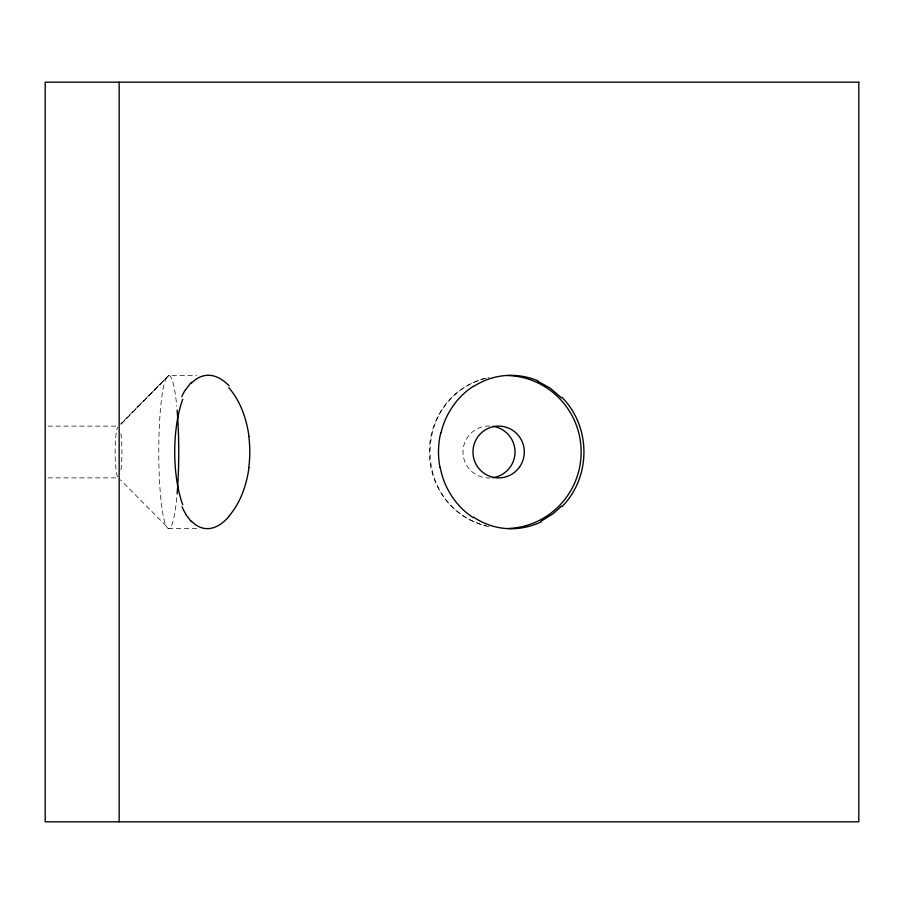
<?xml version="1.0" encoding="UTF-8"?>
<svg xmlns="http://www.w3.org/2000/svg" width="904" height="904" viewBox="0 0 904 904"><rect width="100%" height="100%" fill="white"/><g stroke="black" fill="none" stroke-linecap="round" stroke-linejoin="round"><path stroke-width="0.68" stroke-dasharray="4.52 3.39" d="M121.181 423.919L168.754 375.454L196.688 375.454M121.17 423.965L168.754 375.454L120.503 424.123M486.307 378.222C411.331 396.494 411.331 507.506 486.307 525.778M48.002 426.112L117.158 426.112M48.002 477.888L117.158 477.888M196.688 528.546L168.754 528.546L120.503 479.9M489.064 526.783A76.546 75.891 -90 0 1 429.355 452A76.546 75.891 -90 0 1 489.064 377.217M120.921 433.694A25.888 3.379 -90 0 1 120.921 470.306M117.599 476.883A25.888 3.379 -90 0 1 115.147 452A25.888 3.379 -90 0 1 117.599 427.117M176.766 497.765A76.546 9.989 -90 0 1 162.042 508.669A76.546 9.989 -90 0 1 162.042 395.33A76.546 9.989 -90 0 1 176.766 406.235M490.273 477.967A26.001 26.001 0 0 1 462.984 452A26.001 26.001 0 0 1 490.273 426.033"/><path stroke-width="1.36" d="M248.984 467.662C246.543 485.222 240.498 502.861 228.735 516.399M440.937 433.061C445.356 414.134 456.927 396.766 473.402 386.279M185.591 389.782L191.275 382.358M561.52 506.127L553.225 513.619L540.863 521.348M537.586 381.138L550.253 388.2L561.52 397.873M473.402 517.721C455.842 506.545 443.909 487.584 440.158 467.232M191.275 521.642L185.591 514.218M228.735 387.601C240.498 401.139 246.543 418.778 248.984 436.338M119.158 82.185L119.158 821.815M507.98 375.499A76.546 75.891 -90 0 1 581.136 452A76.546 75.891 -90 0 1 507.98 528.501M177.116 410.111A76.546 9.989 -90 0 1 177.116 493.889M182.744 504.794A75.1 27.798 -90 0 1 182.744 399.206M185.682 513.969A78.083 34.555 -87 0 1 182.043 506.737M228.791 516.704A86.377 40.126 -84 0 1 191.433 521.088M248.792 436.417A68.489 38.567 -89.9 0 1 248.769 467.571M191.49 383.093A86.377 41.584 84.7 0 1 229.074 385.827M181.794 396.72A78.083 34.861 86.6 0 1 185.512 389.534M561.994 397.331A75.066 69.721 -90 0 1 561.994 506.669M473.549 386.539A87.01 76.546 78.3 0 1 537.699 380.708M439.932 467.289A68.591 56.805 89.9 0 1 440.711 432.982M541.055 521.924A86.818 75.846 -79.9 0 1 473.696 517.201M492.838 426.281A26.001 26.001 0 0 1 492.838 477.719M858.8 82.185L45.2 82.185L45.2 821.815L858.8 821.815L858.8 82.185M519.619 466.905A25.888 25.662 -90 0 0 500.94 426.213A25.888 25.662 -90 0 0 475.346 462.882A25.888 25.662 -90 0 0 519.619 466.905"/></g></svg>
